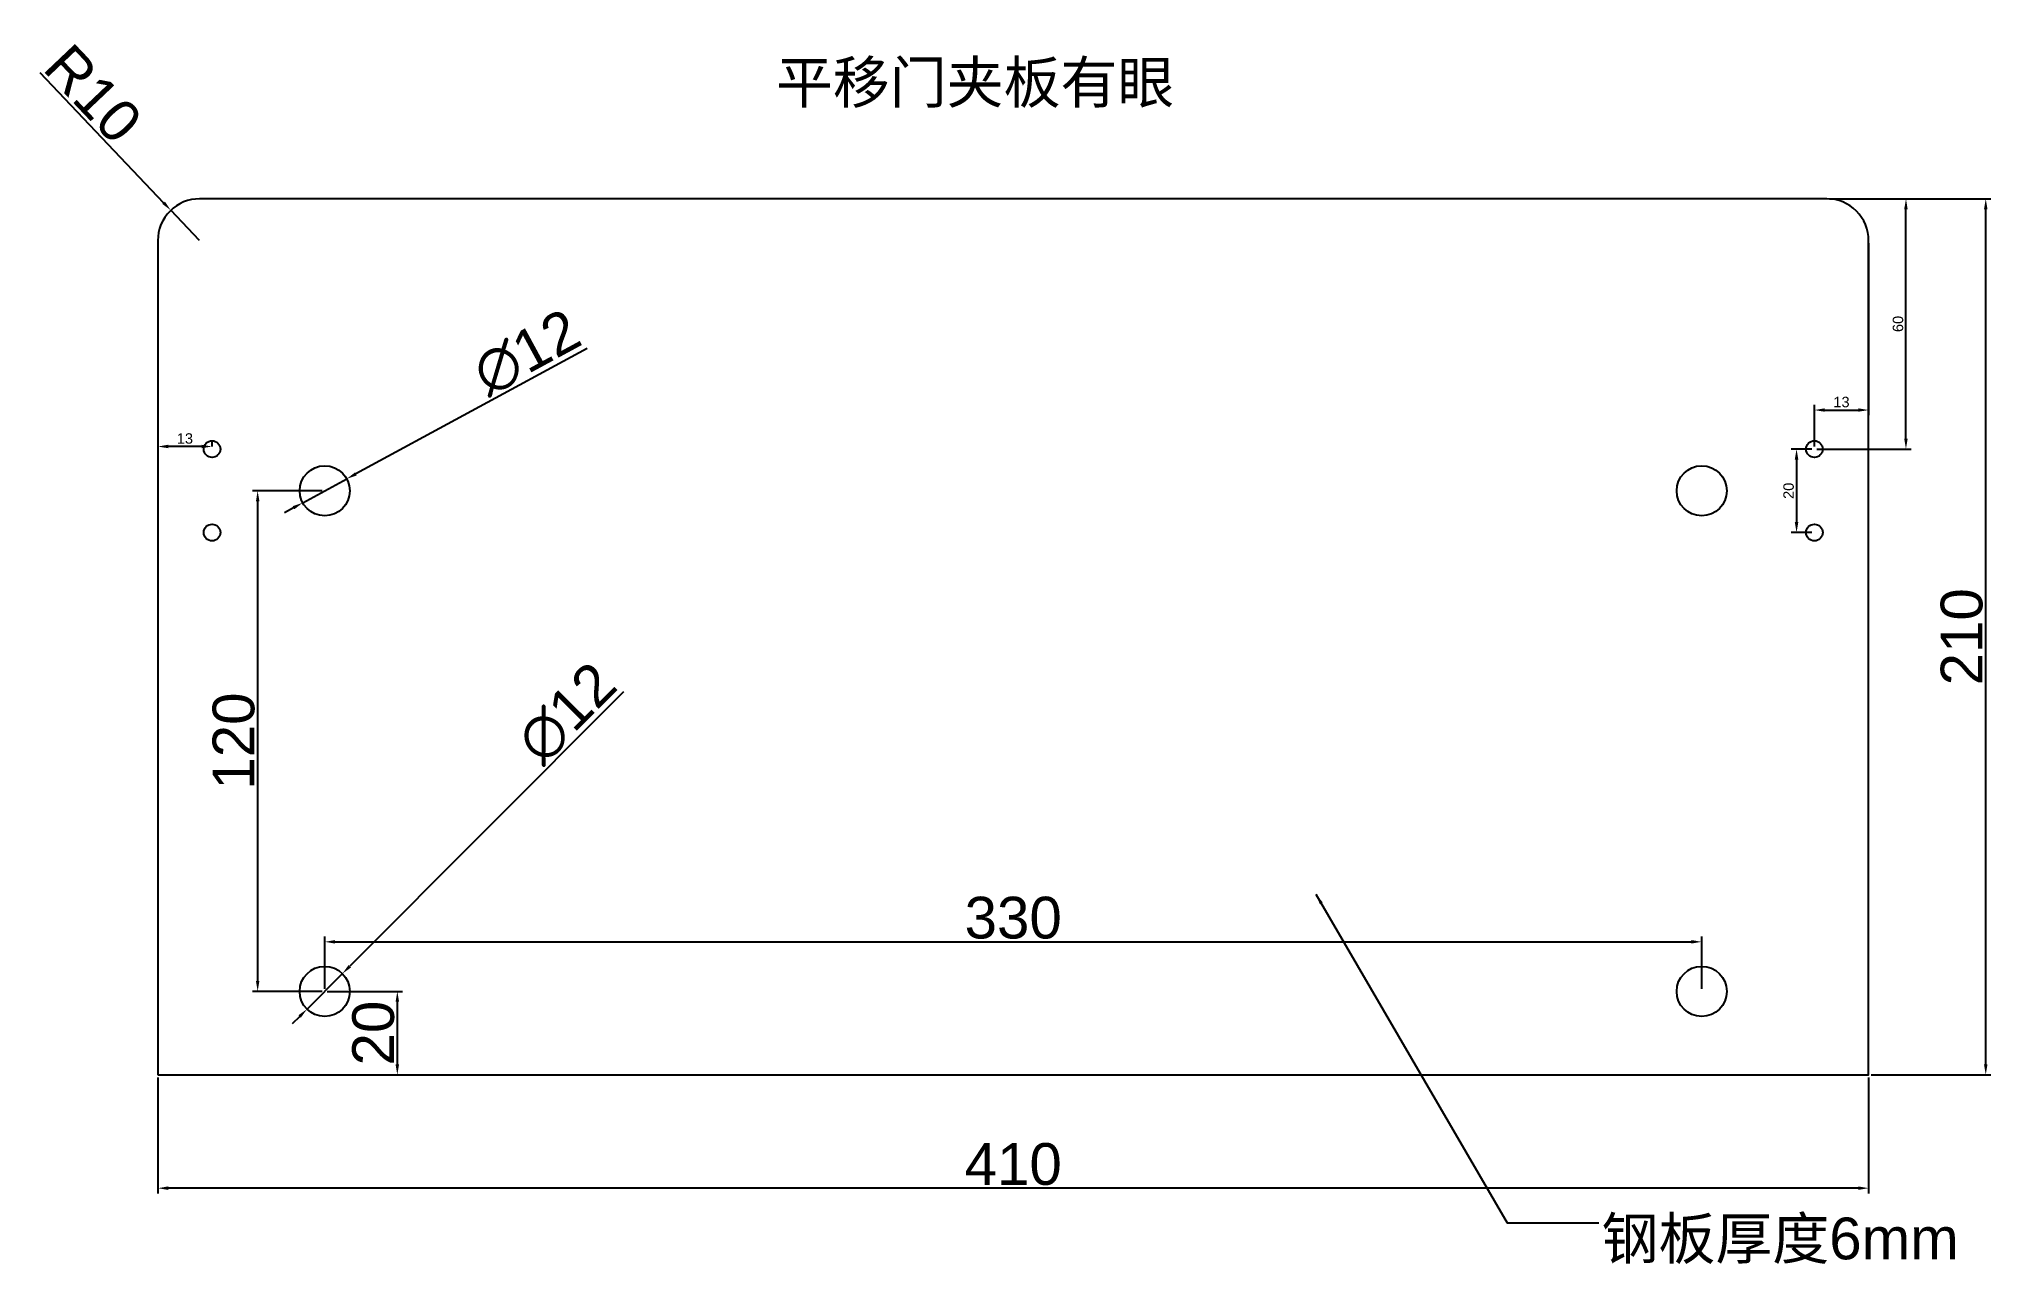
# Model space of a CAD drawing. Header units: millimetres. Extents: x -28 to 439, y -45 to 248.
import ezdxf

# ---------------------------------------------------------------- set-up
doc = ezdxf.new("R2010")
doc.units = ezdxf.units.MM
doc.styles.get("Standard").update_dxf_attribs({"font": 'arial.ttf'})
doc.dimstyles.new('ISO-25', dxfattribs={"dimtxt": 2.5, "dimasz": 2.5, "dimexe": 1.25, "dimexo": 0.625, "dimtad": 1, "dimtxsty": 'Standard', "dimcen": 2.5, "dimadec": 0, "dimazin": 0, "dimtfac": 1, "dimtmove": 0, "dimatfit": 3, "dimfxl": 1, "dimarcsym": 0})

# ---------------------------------------------------------------- blocks, each defined once
blk = doc.blocks.new('*D1')
at = {"color": 0, "lineweight": -2, "transparency": 16777216}
for p, q in [((0, -0.62), (0, -28.43)), ((410, -0.62), (410, -28.43)), ((407.5, -27.18), (2.5, -27.18))]:
    blk.add_line(p, q, dxfattribs=at)
at = {"color": 0, "transparency": 16777216}
for points in [[(2.5, -26.76), (2.5, -27.6), (0, -27.18)], [(407.5, -26.76), (407.5, -27.6), (410, -27.18)]]:
    blk.add_solid(points, dxfattribs=at)
at = {"layer": 'Defpoints', "color": 0, "transparency": 16777216}
for p in [(0, 0), (410, 0), (0, -27.18)]:
    blk.add_point(p, dxfattribs=at)
at = {"color": 0, "transparency": 16777216, "insert": (205, -21.45), "char_height": 10, "attachment_point": 5}
blk.add_mtext('410', dxfattribs=at)
blk = doc.blocks.new('*D2')
at = {"color": 0, "lineweight": -2, "transparency": 16777216}
for p, q in [((40, 20.62), (40, 33.13)), ((370, 20.62), (370, 33.13)), ((42.5, 31.88), (367.5, 31.88))]:
    blk.add_line(p, q, dxfattribs=at)
at = {"color": 0, "transparency": 16777216}
for points in [[(42.5, 32.3), (42.5, 31.46), (40, 31.88)], [(367.5, 32.3), (367.5, 31.46), (370, 31.88)]]:
    blk.add_solid(points, dxfattribs=at)
at = {"layer": 'Defpoints', "color": 0, "transparency": 16777216}
for p in [(370, 31.88), (40, 20), (370, 20)]:
    blk.add_point(p, dxfattribs=at)
at = {"color": 0, "transparency": 16777216, "insert": (205, 37.61), "char_height": 10, "attachment_point": 5}
blk.add_mtext('330', dxfattribs=at)
blk = doc.blocks.new('*D3')
at = {"color": 0, "lineweight": -2, "transparency": 16777216}
for p, q in [((410.62, 210), (439.32, 210)), ((438.07, 2.5), (438.07, 207.5)), ((410.62, 0), (439.32, 0))]:
    blk.add_line(p, q, dxfattribs=at)
at = {"color": 0, "transparency": 16777216}
for points in [[(437.65, 207.5), (438.49, 207.5), (438.07, 210)], [(437.65, 2.5), (438.49, 2.5), (438.07, 0)]]:
    blk.add_solid(points, dxfattribs=at)
at = {"layer": 'Defpoints', "color": 0, "transparency": 16777216}
for p in [(410, 210), (438.07, 210), (410, 0)]:
    blk.add_point(p, dxfattribs=at)
at = {"color": 0, "transparency": 16777216, "insert": (432.34, 105), "char_height": 10, "attachment_point": 5, "rotation": 90}
blk.add_mtext('210', dxfattribs=at)
blk = doc.blocks.new('*D4')
at = {"color": 0, "lineweight": -2, "transparency": 16777216}
for p, q in [((39.38, 140), (22.68, 140)), ((23.93, 137.5), (23.93, 22.5)), ((39.38, 20), (22.68, 20))]:
    blk.add_line(p, q, dxfattribs=at)
at = {"color": 0, "transparency": 16777216}
for points in [[(23.52, 137.5), (24.35, 137.5), (23.93, 140)], [(23.52, 22.5), (24.35, 22.5), (23.93, 20)]]:
    blk.add_solid(points, dxfattribs=at)
at = {"layer": 'Defpoints', "color": 0, "transparency": 16777216}
for p in [(40, 140), (23.93, 20), (40, 20)]:
    blk.add_point(p, dxfattribs=at)
at = {"color": 0, "transparency": 16777216, "insert": (18.2, 80), "char_height": 10, "attachment_point": 5, "rotation": 90}
blk.add_mtext('120', dxfattribs=at)
blk = doc.blocks.new('*D5')
at = {"color": 0, "lineweight": -2, "transparency": 16777216}
for p, q in [((40.62, 20), (58.65, 20)), ((57.4, 17.5), (57.4, 2.5)), ((0.62, 0), (58.65, 0))]:
    blk.add_line(p, q, dxfattribs=at)
at = {"color": 0, "transparency": 16777216}
for points in [[(56.98, 17.5), (57.82, 17.5), (57.4, 20)], [(56.98, 2.5), (57.82, 2.5), (57.4, 0)]]:
    blk.add_solid(points, dxfattribs=at)
at = {"layer": 'Defpoints', "color": 0, "transparency": 16777216}
for p in [(40, 20), (0, 0), (57.4, 0)]:
    blk.add_point(p, dxfattribs=at)
at = {"color": 0, "transparency": 16777216, "insert": (51.67, 10), "char_height": 10, "attachment_point": 5, "rotation": 90}
blk.add_mtext('20', dxfattribs=at)
blk = doc.blocks.new('*D6')
at = {"color": 0, "lineweight": -2, "transparency": 16777216}
for p, q in [((102.89, 174.12), (47.47, 144.05)), ((34.73, 137.14), (45.27, 142.86)), ((32.53, 135.95), (30.33, 134.75))]:
    blk.add_line(p, q, dxfattribs=at)
at = {"color": 0, "transparency": 16777216}
for points in [[(47.27, 144.42), (47.67, 143.69), (45.27, 142.86)], [(32.33, 136.31), (32.73, 135.58), (34.73, 137.14)]]:
    blk.add_solid(points, dxfattribs=at)
at = {"layer": 'Defpoints', "color": 0, "transparency": 16777216}
for p in [(45.27, 142.86), (34.73, 137.14)]:
    blk.add_point(p, dxfattribs=at)
at = {"color": 0, "transparency": 16777216, "insert": (88.44, 173.12), "char_height": 10, "attachment_point": 5, "rotation": 28.4843}
blk.add_mtext('∅12', dxfattribs=at)
blk = doc.blocks.new('*D7')
at = {"color": 0, "lineweight": -2, "transparency": 16777216}
for p, q in [((111.62, 91.79), (46, 26.02)), ((35.76, 15.75), (44.24, 24.25)), ((34, 13.98), (32.23, 12.21))]:
    blk.add_line(p, q, dxfattribs=at)
at = {"color": 0, "transparency": 16777216}
for points in [[(45.71, 26.31), (46.3, 25.72), (44.24, 24.25)], [(33.7, 14.28), (34.29, 13.69), (35.76, 15.75)]]:
    blk.add_solid(points, dxfattribs=at)
at = {"layer": 'Defpoints', "color": 0, "transparency": 16777216}
for p in [(44.24, 24.25), (35.76, 15.75)]:
    blk.add_point(p, dxfattribs=at)
at = {"color": 0, "transparency": 16777216, "insert": (98.06, 86.71), "char_height": 10, "attachment_point": 5, "rotation": 45.0684}
blk.add_mtext('∅12', dxfattribs=at)
blk = doc.blocks.new('*D8')
at = {"color": 0, "lineweight": -2, "transparency": 16777216}
for p, q in [((-28.31, 240.31), (1.39, 209.06)), ((10, 200), (3.11, 207.25))]:
    blk.add_line(p, q, dxfattribs=at)
at = {"color": 0, "transparency": 16777216}
blk.add_solid([(1.69, 209.35), (1.09, 208.77), (3.11, 207.25)], dxfattribs=at)
at = {"layer": 'Defpoints', "color": 0, "transparency": 16777216}
for p in [(3.11, 207.25), (10, 200)]:
    blk.add_point(p, dxfattribs=at)
at = {"color": 0, "transparency": 16777216, "insert": (-15.51, 235.16), "char_height": 10, "attachment_point": 5, "rotation": 313.5411}
blk.add_mtext('R10', dxfattribs=at)
blk = doc.blocks.new('*D9')
at = {"color": 0, "lineweight": -2, "transparency": 16777216}
for p, q in [((410, 199.38), (410, 158.11)), ((397, 150.62), (397, 160.61)), ((399.5, 159.36), (407.5, 159.36))]:
    blk.add_line(p, q, dxfattribs=at)
at = {"color": 0, "transparency": 16777216}
for points in [[(399.5, 159.78), (399.5, 158.95), (397, 159.36)], [(407.5, 159.78), (407.5, 158.95), (410, 159.36)]]:
    blk.add_solid(points, dxfattribs=at)
at = {"layer": 'Defpoints', "color": 0, "transparency": 16777216}
for p in [(410, 200), (410, 159.36), (397, 150)]:
    blk.add_point(p, dxfattribs=at)
at = {"color": 0, "transparency": 16777216, "insert": (403.5, 161.27), "char_height": 2.5, "attachment_point": 5}
blk.add_mtext('13', dxfattribs=at)
blk = doc.blocks.new('*D10')
at = {"color": 0, "lineweight": -2, "transparency": 16777216}
for p, q in [((396.38, 150), (391.48, 150)), ((392.73, 147.5), (392.73, 132.5)), ((396.38, 130), (391.48, 130))]:
    blk.add_line(p, q, dxfattribs=at)
at = {"color": 0, "transparency": 16777216}
for points in [[(392.31, 147.5), (393.15, 147.5), (392.73, 150)], [(392.31, 132.5), (393.15, 132.5), (392.73, 130)]]:
    blk.add_solid(points, dxfattribs=at)
at = {"layer": 'Defpoints', "color": 0, "transparency": 16777216}
for p in [(397, 150), (392.73, 130), (397, 130)]:
    blk.add_point(p, dxfattribs=at)
at = {"color": 0, "transparency": 16777216, "insert": (390.83, 140), "char_height": 2.5, "attachment_point": 5, "rotation": 90}
blk.add_mtext('20', dxfattribs=at)
blk = doc.blocks.new('*D11')
at = {"color": 0, "lineweight": -2, "transparency": 16777216}
for p, q in [((0, 199.38), (0, 149.38)), ((10.5, 150.62), (2.5, 150.62)), ((13, 150.62), (13, 151.88))]:
    blk.add_line(p, q, dxfattribs=at)
at = {"color": 0, "transparency": 16777216}
for points in [[(2.5, 151.04), (2.5, 150.21), (0, 150.62)], [(10.5, 151.04), (10.5, 150.21), (13, 150.62)]]:
    blk.add_solid(points, dxfattribs=at)
at = {"layer": 'Defpoints', "color": 0, "transparency": 16777216}
for p in [(0, 200), (0, 150.62), (13, 150)]:
    blk.add_point(p, dxfattribs=at)
at = {"color": 0, "transparency": 16777216, "insert": (6.5, 152.53), "char_height": 2.5, "attachment_point": 5}
blk.add_mtext('13', dxfattribs=at)
blk = doc.blocks.new('*D12')
at = {"color": 0, "lineweight": -2, "transparency": 16777216}
for p, q in [((400.62, 210), (420.2, 210)), ((418.95, 152.5), (418.95, 207.5)), ((397.62, 150), (420.2, 150))]:
    blk.add_line(p, q, dxfattribs=at)
at = {"color": 0, "transparency": 16777216}
for points in [[(418.53, 207.5), (419.36, 207.5), (418.95, 210)], [(418.53, 152.5), (419.36, 152.5), (418.95, 150)]]:
    blk.add_solid(points, dxfattribs=at)
at = {"layer": 'Defpoints', "color": 0, "transparency": 16777216}
for p in [(400, 210), (418.95, 210), (397, 150)]:
    blk.add_point(p, dxfattribs=at)
at = {"color": 0, "transparency": 16777216, "insert": (417.05, 180), "char_height": 2.5, "attachment_point": 5, "rotation": 90}
blk.add_mtext('60', dxfattribs=at)

msp = doc.modelspace()

# ---------------------------------------------------------------- linework, layer by layer
at = {"color": 0}
msp.add_lwpolyline([(0, 0), (410, 0), (410, 200, 0.4142136), (400, 210), (10, 210, 0.4142136), (0, 200)], format="xyb", close=True, dxfattribs=at)
for centre, radius in [((13, 150), 2), ((397, 150), 2), ((40, 140), 6), ((370, 140), 6), ((13, 130), 2), ((397, 130), 2), ((40, 20), 6), ((370, 20), 6)]:
    msp.add_circle(centre, radius, dxfattribs=at)

# ---------------------------------------------------------------- texts
at = {"color": 2}
msp.add_text('平移门夹板有眼', height=10, dxfattribs=at).set_placement((148.128, 232.935))
at = {"color": 3, "insert": (346, -34.232), "char_height": 10, "width": 170.40808, "attachment_point": 1}
msp.add_mtext('{\\fSimSun|b0|i0|c134|p2;钢板厚度}6mm', dxfattribs=at)

# ---------------------------------------------------------------- dimensions: what is measured, and where the dimension line sits
at = {"color": 3}
dim = msp.add_radius_dim(center=(10, 200), mpoint=(3.111, 207.249), dimstyle='ISO-25', override={"dimtxt": 10}, dxfattribs=at)
dim.commit()
dim.dimension.update_dxf_attribs({"geometry": '*D8', "text_midpoint": (-19.659, 231.21), "dimtype": 164})
for base, p2, picture, middle in [((418.948, 210), (400, 210), '*D12', (417.046, 180)), ((392.731, 130), (397, 130), '*D10', (390.83, 140))]:
    dim = msp.add_linear_dim(base=base, p1=(397, 150), p2=p2, angle=90, dimstyle='ISO-25', dxfattribs=at)
    dim.commit()
    dim.dimension.update_dxf_attribs({"geometry": picture, "text_midpoint": middle})
for base, p1, p2, picture, middle in [((438.071, 210), (410, 0), (410, 210), '*D3', (432.341, 105)), ((23.933, 20), (40, 140), (40, 20), '*D4', (18.203, 80))]:
    dim = msp.add_linear_dim(base=base, p1=p1, p2=p2, angle=90, dimstyle='ISO-25', override={"dimtxt": 10}, dxfattribs=at)
    dim.commit()
    dim.dimension.update_dxf_attribs({"geometry": picture, "text_midpoint": middle})
for base, p1, p2, picture, middle in [((0, 150.625), (13, 150), (0, 200), '*D11', (6.5, 152.527)), ((410, 159.363), (397, 150), (410, 200), '*D9', (403.5, 161.265))]:
    dim = msp.add_linear_dim(base=base, p1=p1, p2=p2, dimstyle='ISO-25', dxfattribs=at)
    dim.commit()
    dim.dimension.update_dxf_attribs({"geometry": picture, "text_midpoint": middle})
for p1, p2, picture, middle in [((34.726, 137.138), (45.274, 142.862), '*D6', (91.304, 167.838)), ((35.762, 15.752), (44.238, 24.248), '*D7', (102.312, 82.461))]:
    dim = msp.add_diameter_dim_2p(p1=p1, p2=p2, dimstyle='ISO-25', override={"dimtxt": 10}, dxfattribs=at)
    dim.commit()
    dim.dimension.update_dxf_attribs({"geometry": picture, "text_midpoint": middle, "dimtype": 163})
for base, p1, p2, picture, middle in [((370, 31.879), (40, 20), (370, 20), '*D2', (205, 37.613)), ((0, -27.179), (410, 0), (0, 0), '*D1', (205, -21.449))]:
    dim = msp.add_linear_dim(base=base, p1=p1, p2=p2, dimstyle='ISO-25', override={"dimtxt": 10}, dxfattribs=at)
    dim.commit()
    dim.dimension.update_dxf_attribs({"geometry": picture, "text_midpoint": middle})
dim = msp.add_linear_dim(base=(57.398, 0), p1=(40, 20), p2=(0, 0), angle=90, dimstyle='ISO-25', override={"dimtxt": 10}, dxfattribs=at)
dim.commit()
dim.dimension.update_dxf_attribs({"geometry": '*D5', "text_midpoint": (57.398, 10), "dimtype": 160})

# ---------------------------------------------------------------- leaders
at = {"color": 3, "annotation_type": 0, "has_hookline": 1, "hookline_direction": 0, "text_width": 86.903}
msp.add_leader([(277.564, 43.294), (323.358, -35.482), (345.375, -35.482)], dimstyle='ISO-25', override={"dimgap": 0.625, "dimtad": 0}, dxfattribs=at)

doc.saveas('drawing.dxf')
